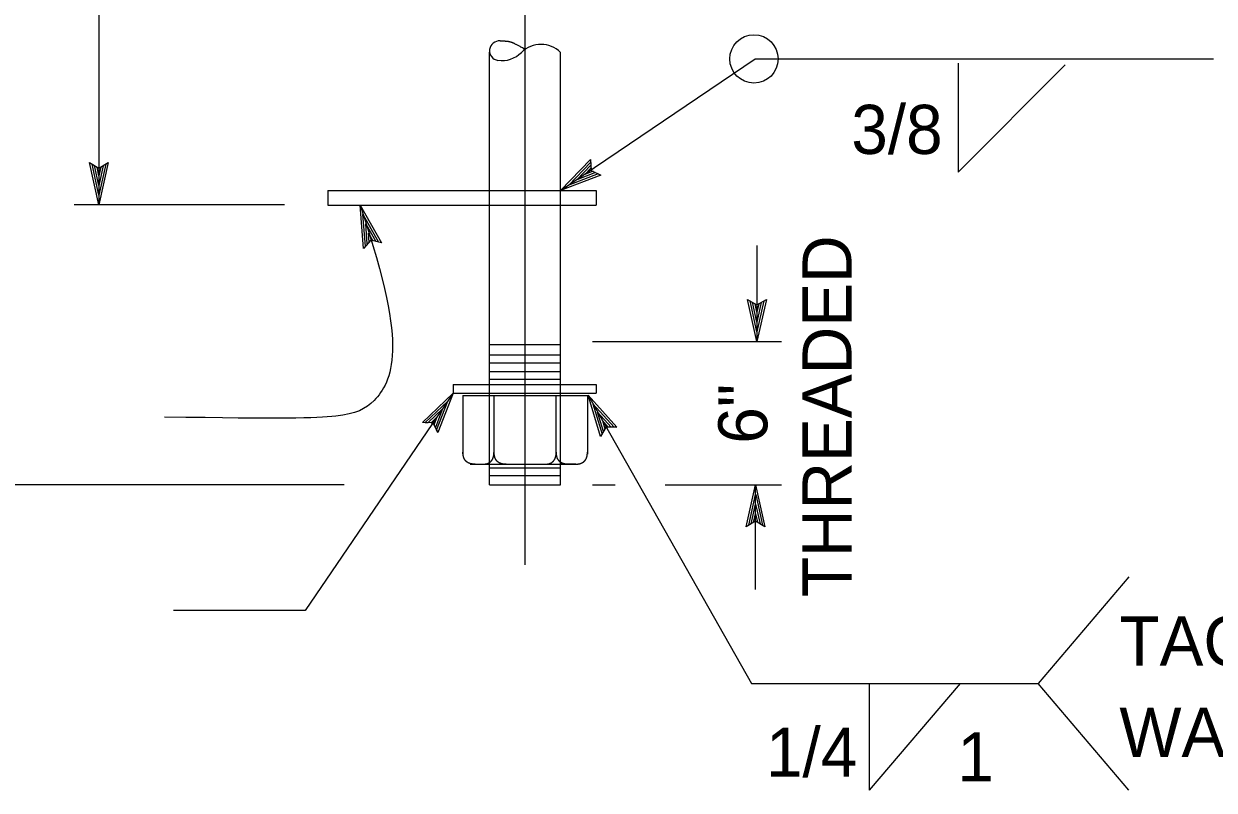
# Model space of a CAD drawing. Extents: x -894 to 866, y -476 to 714.
# Drawn here: x -659.5 to -489.9, y -4.4 to 104.7 of the extents above; entities that cross this region are included whole.
import ezdxf

# ---------------------------------------------------------------- set-up
doc = ezdxf.new("R2010")
doc.units = 0
for name, color, linetype in [('56 Stage 3 Anno', 7, 'Continuous'), ('57 Undefined', 7, 'Continuous'), ('60 Nongeo Data', 7, 'Continuous')]:
    doc.layers.add(name, color=color, linetype=linetype)

msp = doc.modelspace()

# ---------------------------------------------------------------- linework, layer by layer
at = {"layer": '56 Stage 3 Anno'}
for p, q in [((-588.04, 27.68), (-588.04, 193.5)), ((-648.77, 106.26), (-648.77, 78.95)), ((-582.98, 80.97), (-555.27, 99.71)), ((-555.27, 99.71), (-489.99, 99.71)), ((-526.35, 99.1), (-526.35, 83.61)), ((-511.1, 98.85), (-526.35, 83.61)), ((-648.77, 78.95), (-650.1, 84.95)), ((-650.1, 84.95), (-650.1, 84.95)), ((-650.1, 84.95), (-648.77, 84.15)), ((-648.77, 84.15), (-647.43, 84.95)), ((-647.43, 84.95), (-648.77, 78.95)), ((-647.43, 84.95), (-647.43, 84.95)), ((-582.98, 80.97), (-578.72, 85.4)), ((-581.82, 81.74), (-578.72, 84.97)), ((-578.72, 85.4), (-578.72, 85.4)), ((-578.72, 85.4), (-578.65, 83.85)), ((-648.77, 80.34), (-649.74, 84.72)), ((-648.77, 81.71), (-649.39, 84.54)), ((-648.77, 83.09), (-649.03, 84.3)), ((-647.79, 84.73), (-648.77, 80.33)), ((-648.15, 84.5), (-648.77, 81.71)), ((-648.49, 84.32), (-648.77, 83.09)), ((-577.24, 83.18), (-582.98, 80.97)), ((-577.62, 83.36), (-581.83, 81.73)), ((-580.68, 82.5), (-578.67, 84.59)), ((-578.01, 83.53), (-580.68, 82.5)), ((-579.53, 83.26), (-578.67, 84.16)), ((-578.35, 83.72), (-579.53, 83.26)), ((-578.65, 83.85), (-577.24, 83.18)), ((-577.24, 83.18), (-577.24, 83.18)), ((-582.98, 80.97), (-582.98, 80.97)), ((-622.32, 78.95), (-652.27, 78.95)), ((-648.77, 78.95), (-648.77, 78.95)), ((-611.07, 72.74), (-611.54, 78.87)), ((-611.54, 78.87), (-611.54, 78.87)), ((-611.54, 78.87), (-608.52, 73.52)), ((-610.79, 73.05), (-611.14, 77.55)), ((-611.13, 77.54), (-608.93, 73.64)), ((-610.52, 73.38), (-610.74, 76.23)), ((-610.74, 76.23), (-609.31, 73.71)), ((-610.24, 73.65), (-610.33, 74.9)), ((-610.33, 74.9), (-609.73, 73.83)), ((-610.02, 73.9), (-611.07, 72.74)), ((-608.52, 73.52), (-610.02, 73.9)), ((-608.52, 73.52), (-608.52, 73.52)), ((-555.01, 73.13), (-555.01, 59.49)), ((-611.07, 72.74), (-611.07, 72.74)), ((-555.01, 59.49), (-556.34, 65.49)), ((-556.34, 65.49), (-556.34, 65.49)), ((-556.34, 65.49), (-555.01, 64.69)), ((-555.01, 60.88), (-555.98, 65.26)), ((-555.01, 62.26), (-555.63, 65.08)), ((-555.01, 63.64), (-555.27, 64.85)), ((-555.01, 64.69), (-553.67, 65.49)), ((-553.67, 65.49), (-555.01, 59.49)), ((-554.03, 65.28), (-555.01, 60.87)), ((-554.39, 65.04), (-555.01, 62.26)), ((-554.73, 64.87), (-555.01, 63.64)), ((-553.67, 65.49), (-553.67, 65.49)), ((-578.43, 59.49), (-551.51, 59.49)), ((-555.01, 59.49), (-555.01, 59.49)), ((-598.27, 52.15), (-598.27, 52.15)), ((-579.07, 51.84), (-555.81, 10.8)), ((-579.07, 51.84), (-579.07, 51.84)), ((-602.66, 47.98), (-602.66, 47.98)), ((-600.48, 46.52), (-600.48, 46.52)), ((-577.28, 45.96), (-577.28, 45.96)), ((-574.96, 47.28), (-574.96, 47.28)), ((-613.8, 39.11), (-786.56, 39.11)), ((-578.43, 39.11), (-575.2, 39.11)), ((-568.1, 39.11), (-551.51, 39.11)), ((-556.54, 33.11), (-555.2, 39.11)), ((-555.2, 24.19), (-555.2, 39.11)), ((-555.2, 39.11), (-555.2, 39.11)), ((-555.2, 39.11), (-553.87, 33.11)), ((-556.18, 33.33), (-555.2, 37.73)), ((-555.19, 37.72), (-554.23, 33.34)), ((-555.82, 33.56), (-555.2, 36.35)), ((-555.2, 36.35), (-554.57, 33.52)), ((-555.48, 33.74), (-555.2, 34.97)), ((-555.2, 34.97), (-554.93, 33.76)), ((-555.2, 33.91), (-556.54, 33.11)), ((-556.54, 33.11), (-556.54, 33.11)), ((-553.87, 33.11), (-555.2, 33.91)), ((-553.87, 33.11), (-553.87, 33.11)), ((-502.01, 25.97), (-514.97, 10.8)), ((-555.81, 10.8), (-514.97, 10.8)), ((-539.01, 10.8), (-539.01, -4.37)), ((-526.05, 10.8), (-539.01, -4.37)), ((-502.01, -4.37), (-514.97, 10.8))]:
    msp.add_line(p, q, dxfattribs=at)
msp.add_lwpolyline([(-598.27, 52.15), (-619.37, 21.18), (-638.14, 21.18)], dxfattribs=at)
for points in [[(-602.66, 47.98), (-598.27, 52.15), (-600.48, 46.52), (-600.65, 46.88), (-599.03, 51.01), (-602.26, 47.96), (-601.85, 47.94), (-599.79, 49.89), (-600.83, 47.25), (-601, 47.62), (-600.55, 48.76), (-601.44, 47.92), (-601.13, 47.9), (-600.48, 46.52), (-601.13, 47.9)], [(-577.28, 45.96), (-579.07, 51.84), (-574.96, 47.28), (-575.37, 47.29), (-578.38, 50.63), (-577.07, 46.32), (-576.87, 46.68), (-577.71, 49.44), (-575.78, 47.3), (-576.2, 47.31), (-577.03, 48.23), (-576.67, 47.04), (-576.51, 47.32), (-574.96, 47.28), (-576.51, 47.32)]]:
    msp.add_lwpolyline(points, close=True, dxfattribs=at)
msp.add_circle((-555.44, 99.71), 3.44, dxfattribs=at)
msp.add_open_spline([(-611.54, 78.87), (-607.81, 67.67), (-605.81, 56.33), (-609.52, 50.43), (-613.36, 48.62), (-622.56, 48.45), (-639.4, 48.74)], degree=3, dxfattribs=at)
at = {"layer": '60 Nongeo Data'}
for p, q in [((-593.11, 39.11), (-593.11, 100.67)), ((-582.98, 39.11), (-582.98, 100.63)), ((-616.16, 80.97), (-577.94, 80.97)), ((-616.16, 80.97), (-616.16, 78.88)), ((-577.94, 80.97), (-577.94, 78.88)), ((-616.16, 78.88), (-577.94, 78.88)), ((-593.11, 59.08), (-582.98, 59.08)), ((-593.11, 57.6), (-582.98, 57.6)), ((-593.11, 56.44), (-582.98, 56.44)), ((-593.11, 55.22), (-582.98, 55.22)), ((-598.27, 53.35), (-577.94, 53.35)), ((-598.27, 53.35), (-598.27, 52.15)), ((-593.11, 54.15), (-582.98, 54.15)), ((-577.94, 53.35), (-577.94, 52.15)), ((-598.27, 52.15), (-577.94, 52.15)), ((-596.9, 51.82), (-596.9, 43.29)), ((-596.9, 51.82), (-579.16, 51.82)), ((-592.44, 43.67), (-592.44, 51.82)), ((-583.62, 43.77), (-583.62, 51.82)), ((-579.16, 51.82), (-579.16, 43.47)), ((-595.85, 42.03), (-580.48, 42.03)), ((-595.25, 42.01), (-593.09, 42.01)), ((-593.09, 42.01), (-580.52, 42.01)), ((-593.01, 41.52), (-582.98, 41.52)), ((-580.81, 42.01), (-582.97, 42.01)), ((-593.11, 39.11), (-582.98, 39.11)), ((-593.01, 40.41), (-582.98, 40.41))]:
    msp.add_line(p, q, dxfattribs=at)
for centre, radius, start, end in [((-591.72, 100.88), 1.39, 84.3682, 262.0485), ((-585.77, 97.83), 3.95, 45, 135), ((-591.35, 103.38), 3.91, 261.653, 315.3504)]:
    msp.add_arc(centre, radius, start, end, dxfattribs=at)
msp.add_open_spline([(-588.04, 101.07), (-589.12, 101.67), (-590.07, 102.12), (-590.85, 102.22), (-591.59, 102.26)], degree=2, dxfattribs=at)
for points in [[(-595.17, 42.03), (-595.24, 42.03), (-595.31, 42.03), (-595.37, 42.03), (-595.43, 42.04), (-595.49, 42.04), (-595.55, 42.05), (-595.61, 42.06), (-595.66, 42.07), (-595.72, 42.08), (-595.77, 42.09), (-595.83, 42.1), (-595.88, 42.12), (-595.93, 42.13), (-595.98, 42.15), (-596.02, 42.17), (-596.07, 42.19), (-596.12, 42.21), (-596.16, 42.23), (-596.2, 42.26), (-596.24, 42.28), (-596.28, 42.31), (-596.32, 42.33), (-596.36, 42.36), (-596.4, 42.39), (-596.43, 42.42), (-596.47, 42.46), (-596.5, 42.49), (-596.53, 42.53), (-596.56, 42.56), (-596.59, 42.6), (-596.61, 42.64), (-596.64, 42.68), (-596.67, 42.72), (-596.69, 42.76), (-596.71, 42.81), (-596.73, 42.85), (-596.75, 42.9), (-596.77, 42.95), (-596.79, 42.99), (-596.8, 43.04), (-596.82, 43.1), (-596.83, 43.15), (-596.84, 43.2), (-596.85, 43.26), (-596.86, 43.32), (-596.87, 43.37), (-596.88, 43.43), (-596.89, 43.49), (-596.89, 43.55), (-596.89, 43.62), (-596.89, 43.68), (-596.9, 43.75)], [(-594.2, 42.01), (-594.13, 42.01), (-594.06, 42.01), (-594, 42.01), (-593.94, 42.02), (-593.88, 42.02), (-593.82, 42.03), (-593.76, 42.04), (-593.71, 42.05), (-593.65, 42.06), (-593.6, 42.07), (-593.54, 42.08), (-593.49, 42.1), (-593.44, 42.11), (-593.39, 42.13), (-593.34, 42.15), (-593.3, 42.17), (-593.25, 42.19), (-593.21, 42.21), (-593.17, 42.23), (-593.13, 42.26), (-593.09, 42.29), (-593.05, 42.31), (-593.01, 42.34), (-592.97, 42.37), (-592.94, 42.4), (-592.9, 42.44), (-592.87, 42.47), (-592.84, 42.5), (-592.81, 42.54), (-592.78, 42.58), (-592.75, 42.62), (-592.73, 42.66), (-592.7, 42.7), (-592.68, 42.74), (-592.66, 42.78), (-592.64, 42.83), (-592.62, 42.88), (-592.6, 42.92), (-592.58, 42.97), (-592.57, 43.02), (-592.55, 43.07), (-592.54, 43.13), (-592.53, 43.18), (-592.52, 43.24), (-592.51, 43.29), (-592.5, 43.35), (-592.49, 43.41), (-592.48, 43.47), (-592.48, 43.53), (-592.48, 43.6), (-592.48, 43.66), (-592.47, 43.73)], [(-590.72, 42.01), (-590.79, 42.01), (-590.85, 42.01), (-590.92, 42.01), (-590.98, 42.02), (-591.04, 42.02), (-591.1, 42.03), (-591.16, 42.04), (-591.21, 42.05), (-591.27, 42.06), (-591.32, 42.07), (-591.37, 42.08), (-591.43, 42.1), (-591.48, 42.11), (-591.53, 42.13), (-591.57, 42.15), (-591.62, 42.17), (-591.66, 42.19), (-591.71, 42.21), (-591.75, 42.23), (-591.79, 42.26), (-591.83, 42.29), (-591.87, 42.31), (-591.91, 42.34), (-591.95, 42.37), (-591.98, 42.4), (-592.01, 42.44), (-592.05, 42.47), (-592.08, 42.5), (-592.11, 42.54), (-592.14, 42.58), (-592.16, 42.62), (-592.19, 42.66), (-592.22, 42.7), (-592.24, 42.74), (-592.26, 42.78), (-592.28, 42.83), (-592.3, 42.88), (-592.32, 42.92), (-592.34, 42.97), (-592.35, 43.02), (-592.37, 43.07), (-592.38, 43.13), (-592.39, 43.18), (-592.4, 43.24), (-592.41, 43.29), (-592.42, 43.35), (-592.43, 43.41), (-592.43, 43.47), (-592.44, 43.53), (-592.44, 43.6), (-592.44, 43.66), (-592.44, 43.73)], [(-585.33, 42.01), (-585.27, 42.01), (-585.2, 42.01), (-585.14, 42.01), (-585.08, 42.02), (-585.02, 42.02), (-584.96, 42.03), (-584.9, 42.04), (-584.84, 42.05), (-584.79, 42.06), (-584.73, 42.07), (-584.68, 42.08), (-584.63, 42.1), (-584.58, 42.11), (-584.53, 42.13), (-584.48, 42.15), (-584.44, 42.17), (-584.39, 42.19), (-584.35, 42.21), (-584.3, 42.23), (-584.26, 42.26), (-584.22, 42.29), (-584.19, 42.31), (-584.15, 42.34), (-584.11, 42.37), (-584.08, 42.4), (-584.04, 42.44), (-584.01, 42.47), (-583.98, 42.5), (-583.95, 42.54), (-583.92, 42.58), (-583.89, 42.62), (-583.87, 42.66), (-583.84, 42.7), (-583.82, 42.74), (-583.8, 42.78), (-583.78, 42.83), (-583.76, 42.88), (-583.74, 42.92), (-583.72, 42.97), (-583.7, 43.02), (-583.69, 43.07), (-583.68, 43.13), (-583.67, 43.18), (-583.65, 43.24), (-583.64, 43.29), (-583.63, 43.35), (-583.63, 43.41), (-583.62, 43.47), (-583.62, 43.53), (-583.62, 43.6), (-583.61, 43.66), (-583.61, 43.73)], [(-581.86, 42.01), (-581.93, 42.01), (-581.99, 42.01), (-582.05, 42.01), (-582.12, 42.02), (-582.18, 42.02), (-582.24, 42.03), (-582.29, 42.04), (-582.35, 42.05), (-582.41, 42.06), (-582.46, 42.07), (-582.51, 42.08), (-582.56, 42.1), (-582.61, 42.11), (-582.66, 42.13), (-582.71, 42.15), (-582.76, 42.17), (-582.8, 42.19), (-582.85, 42.21), (-582.89, 42.23), (-582.93, 42.26), (-582.97, 42.29), (-583.01, 42.31), (-583.05, 42.34), (-583.08, 42.37), (-583.12, 42.4), (-583.15, 42.44), (-583.18, 42.47), (-583.22, 42.5), (-583.25, 42.54), (-583.27, 42.58), (-583.3, 42.62), (-583.33, 42.66), (-583.35, 42.7), (-583.38, 42.74), (-583.4, 42.78), (-583.42, 42.83), (-583.44, 42.88), (-583.46, 42.92), (-583.47, 42.97), (-583.49, 43.02), (-583.5, 43.07), (-583.52, 43.13), (-583.53, 43.18), (-583.54, 43.24), (-583.55, 43.29), (-583.56, 43.35), (-583.57, 43.41), (-583.57, 43.47), (-583.58, 43.53), (-583.58, 43.6), (-583.58, 43.66), (-583.58, 43.73)], [(-580.88, 42.03), (-580.82, 42.03), (-580.75, 42.03), (-580.69, 42.03), (-580.63, 42.04), (-580.57, 42.04), (-580.51, 42.05), (-580.45, 42.06), (-580.39, 42.07), (-580.34, 42.08), (-580.28, 42.09), (-580.23, 42.1), (-580.18, 42.12), (-580.13, 42.13), (-580.08, 42.15), (-580.03, 42.17), (-579.99, 42.19), (-579.94, 42.21), (-579.9, 42.23), (-579.85, 42.26), (-579.81, 42.28), (-579.77, 42.31), (-579.73, 42.33), (-579.7, 42.36), (-579.66, 42.39), (-579.62, 42.42), (-579.59, 42.46), (-579.56, 42.49), (-579.53, 42.53), (-579.5, 42.56), (-579.47, 42.6), (-579.44, 42.64), (-579.42, 42.68), (-579.39, 42.72), (-579.37, 42.76), (-579.35, 42.81), (-579.32, 42.85), (-579.3, 42.9), (-579.29, 42.95), (-579.27, 42.99), (-579.25, 43.04), (-579.24, 43.1), (-579.22, 43.15), (-579.21, 43.2), (-579.2, 43.26), (-579.19, 43.32), (-579.18, 43.37), (-579.18, 43.43), (-579.17, 43.49), (-579.17, 43.55), (-579.16, 43.62), (-579.16, 43.68), (-579.16, 43.75)]]:
    msp.add_spline(points, degree=3, dxfattribs=at)

# ---------------------------------------------------------------- texts
at = {"layer": '57 Undefined'}
for s, p in [('3/8', (-541.57, 86.18)), ('TACK NUT TO', (-503.37, 13.35)), ('WASHER, 3 SIDES', (-503.37, 0.35)), ('1/4', (-553.73, -2.47)), ('1', (-526.45, -3.12))]:
    msp.add_text(s, height=7, dxfattribs=at).set_placement(p)
for s, p in [('THREADED', (-541.53, 23.1)), ('6"', (-553.53, 44.94))]:
    msp.add_text(s, height=7, rotation=90, dxfattribs=at).set_placement(p)

doc.saveas('drawing.dxf')
